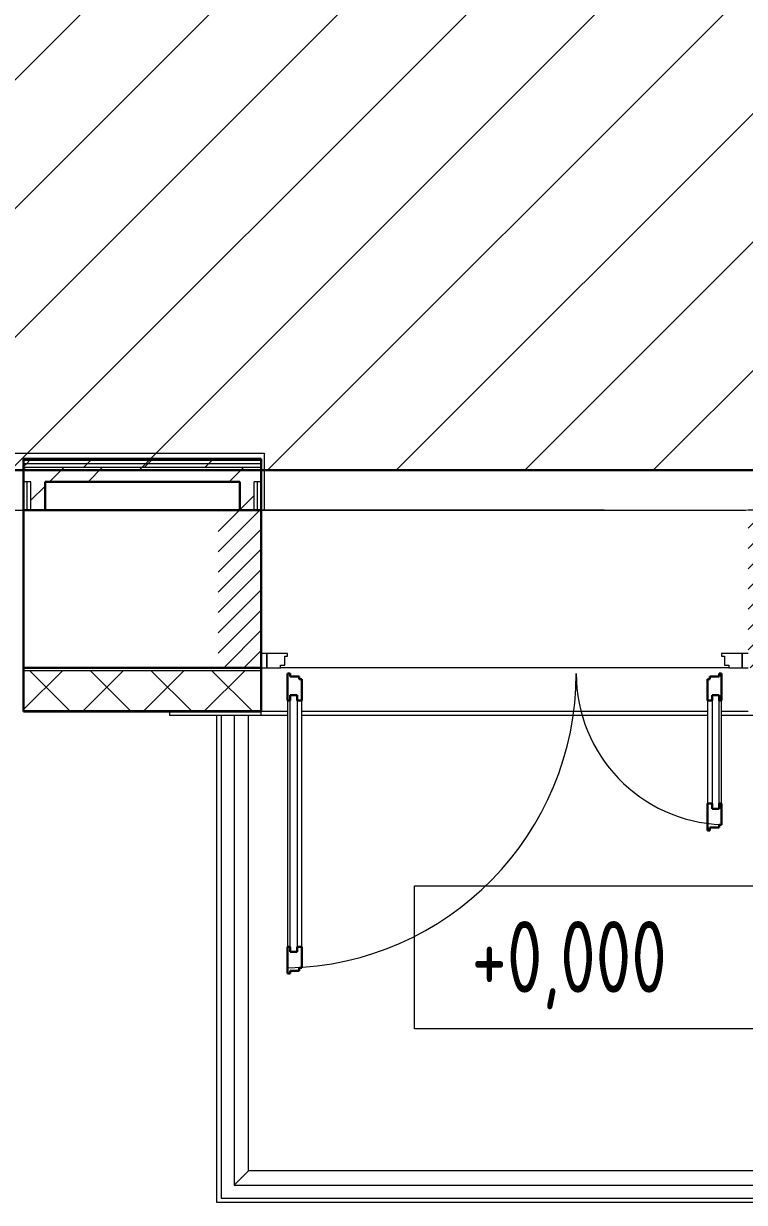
# Model space of a CAD drawing. Header units: millimetres. Extents: x -259809 to 472825, y -397243 to 31861.
# Drawn here: x -50336 to -47818, y -339649 to -335532 of the extents above; entities that cross this region are included whole.
import ezdxf

# ---------------------------------------------------------------- set-up
doc = ezdxf.new("R2010")
doc.units = ezdxf.units.MM
doc.linetypes.add('ADSK_Линия сетки', pattern=[25, 20, -2.5, 0, -2.5])
doc.linetypes.add('ADSK_Штриховая_ш2 п1_5', pattern=[4.5, 3, -1.5])
for name, color, linetype, lineweight in [('Аннотация', 252, 'Continuous', 18), ('Двери', 252, 'Continuous', 9), ('Лестницы', 252, 'Continuous', 9), ('лс', 5, 'Continuous', 30), ('Ограждение', 252, 'Continuous', 9), ('Оси', 252, 'Continuous', 9), ('Отметки', 252, 'Continuous', 9), ('Стены внутренние', 252, 'Continuous', 18), ('Стены наружные', 252, 'Continuous', 18), ('Стены штриховка', 7, 'Continuous', 9)]:
    doc.layers.add(name, color=color, linetype=linetype, lineweight=lineweight)
doc.layers.add('Двери открывание', color=7, linetype='Continuous', lineweight=9, true_color=0xc0c0c0)
doc.styles.add('GOST Common_3', font='', dxfattribs={"height": 3.5})
doc.styles.get('GOST Common_3').set_extended_font_data('GOST 2.304 type A')

# ---------------------------------------------------------------- blocks, each defined once
blk = doc.blocks.new('1 этаж')
at = {"layer": 'Двери', "lineweight": 18, "true_color": 0x636466}
h = blk.add_hatch(dxfattribs=at)
h.set_pattern_fill('FP_2', color=251, angle=180, style=0, pattern_type=2)
h.set_pattern_definition([(225, (-48530.8, 15179.687), (35.3553, -35.3553), [])])
h.paths.add_polyline_path([(-47805.8, 14904.7), (-47655.8, 14904.7), (-47655.8, 15454.7), (-47805.8, 15454.7), (-47805.8, 15086.7)])
h.paths.add_polyline_path([(-49505.8, 14904.7), (-49505.8, 15454.7), (-49655.8, 15454.7), (-49655.8, 14904.7), (-49546.1, 14904.7)])
at = {"layer": 'Аннотация', "color": 251, "lineweight": 20, "true_color": 0x636466}
for p, q in [((-48970.3, 13643.7), (-48970.3, 14143.7)), ((-48970.3, 14143.7), (-47670.3, 14143.7)), ((-47670.3, 13643.7), (-48970.3, 13643.7))]:
    blk.add_line(p, q, dxfattribs=at)
at = {"layer": 'Двери', "color": 251, "linetype": 'ADSK_Штриховая_ш2 п1_5', "true_color": 0x636466}
for p, q in [((-49505.8, 15454.7), (-49655.8, 15454.7)), ((-49505.8, 14904.7), (-49505.8, 15454.7)), ((-49655.8, 14904.7), (-49505.8, 14904.7))]:
    blk.add_line(p, q, dxfattribs=at)
at = {"layer": 'Двери', "color": 251, "true_color": 0x636466}
for p, q in [((-49505.8, 14954.7), (-49505.8, 14904.7)), ((-49485.8, 14954.7), (-49505.8, 14954.7)), ((-49485.8, 14904.7), (-49485.8, 14954.7)), ((-49413.8, 14954.7), (-49485.8, 14954.7)), ((-49485.8, 14954.7), (-49485.8, 14904.7)), ((-49423.8, 14913.7), (-49423.8, 14945.7)), ((-49423.8, 14945.7), (-49413.8, 14945.7)), ((-49413.8, 14945.7), (-49413.8, 14954.7)), ((-47825.8, 14954.7), (-47897.8, 14954.7)), ((-47897.8, 14954.7), (-47897.8, 14945.7)), ((-47897.8, 14945.7), (-47887.8, 14945.7)), ((-47887.8, 14945.7), (-47887.8, 14913.7)), ((-47805.8, 14954.7), (-47825.8, 14954.7)), ((-47825.8, 14954.7), (-47825.8, 14904.7)), ((-47825.8, 14904.7), (-47825.8, 14954.7)), ((-49505.8, 14904.7), (-49485.8, 14904.7)), ((-49485.8, 14904.7), (-49438.8, 14904.7)), ((-49438.8, 14904.7), (-49438.8, 14913.7)), ((-49438.8, 14913.7), (-49423.8, 14913.7)), ((-47887.8, 14913.7), (-47872.8, 14913.7)), ((-47872.8, 14913.7), (-47872.8, 14904.7)), ((-47872.8, 14904.7), (-47825.8, 14904.7)), ((-47825.8, 14904.7), (-47805.8, 14904.7)), ((-49413.8, 14790.7), (-49413.8, 13930.7)), ((-49404.8, 14808.7), (-49380.8, 14808.7)), ((-49404.8, 13912.7), (-49404.8, 14808.7)), ((-49380.8, 14808.7), (-49380.8, 13912.7)), ((-49363.8, 13930.7), (-49363.8, 14790.7)), ((-47947.8, 14790.7), (-47947.8, 14430.7)), ((-47930.8, 14808.7), (-47930.8, 14412.7)), ((-47906.8, 14808.7), (-47930.8, 14808.7)), ((-47906.8, 14412.7), (-47906.8, 14808.7)), ((-47897.8, 14430.7), (-47897.8, 14790.7)), ((-47930.8, 14412.7), (-47906.8, 14412.7)), ((-49380.8, 13912.7), (-49404.8, 13912.7))]:
    blk.add_line(p, q, dxfattribs=at)
at = {"layer": 'Двери', "color": 251, "lineweight": 30, "true_color": 0x636466}
for p, q in [((-49404.8, 14884.7), (-49413.8, 14884.7)), ((-49413.8, 14884.7), (-49413.8, 14790.7)), ((-49404.8, 14874.7), (-49404.8, 14884.7)), ((-49372.8, 14874.7), (-49404.8, 14874.7)), ((-49372.8, 14864.7), (-49372.8, 14874.7)), ((-49363.8, 14864.7), (-49372.8, 14864.7)), ((-49363.8, 14790.7), (-49363.8, 14864.7)), ((-47938.8, 14864.7), (-47947.8, 14864.7)), ((-47947.8, 14864.7), (-47947.8, 14790.7)), ((-47938.8, 14874.7), (-47938.8, 14864.7)), ((-47906.8, 14874.7), (-47938.8, 14874.7)), ((-47897.8, 14884.7), (-47906.8, 14884.7)), ((-47906.8, 14884.7), (-47906.8, 14874.7)), ((-47897.8, 14790.7), (-47897.8, 14884.7)), ((-49404.8, 14790.7), (-49413.8, 14790.7)), ((-49404.8, 14808.7), (-49404.8, 14790.7)), ((-49380.8, 14808.7), (-49404.8, 14808.7)), ((-49380.8, 14790.7), (-49380.8, 14808.7)), ((-49363.8, 14790.7), (-49380.8, 14790.7)), ((-47947.8, 14790.7), (-47930.8, 14790.7)), ((-47930.8, 14790.7), (-47930.8, 14808.7)), ((-47930.8, 14808.7), (-47906.8, 14808.7)), ((-47906.8, 14808.7), (-47906.8, 14790.7)), ((-47906.8, 14790.7), (-47897.8, 14790.7)), ((-47947.8, 14430.7), (-47947.8, 14336.7)), ((-47947.8, 14430.7), (-47930.8, 14430.7)), ((-47930.8, 14430.7), (-47930.8, 14412.7)), ((-47930.8, 14412.7), (-47906.8, 14412.7)), ((-47906.8, 14430.7), (-47897.8, 14430.7)), ((-47906.8, 14412.7), (-47906.8, 14430.7)), ((-47897.8, 14356.7), (-47897.8, 14430.7)), ((-47947.8, 14336.7), (-47938.8, 14336.7)), ((-47938.8, 14336.7), (-47938.8, 14346.7)), ((-47938.8, 14346.7), (-47906.8, 14346.7)), ((-47906.8, 14346.7), (-47906.8, 14356.7)), ((-47906.8, 14356.7), (-47897.8, 14356.7)), ((-49413.8, 13930.7), (-49413.8, 13836.7)), ((-49404.8, 13930.7), (-49413.8, 13930.7)), ((-49404.8, 13912.7), (-49404.8, 13930.7)), ((-49380.8, 13930.7), (-49380.8, 13912.7)), ((-49363.8, 13930.7), (-49380.8, 13930.7)), ((-49363.8, 13856.7), (-49363.8, 13930.7)), ((-49380.8, 13912.7), (-49404.8, 13912.7)), ((-49413.8, 13836.7), (-49404.8, 13836.7)), ((-49404.8, 13836.7), (-49404.8, 13846.7)), ((-49404.8, 13846.7), (-49372.8, 13846.7)), ((-49372.8, 13846.7), (-49372.8, 13856.7)), ((-49372.8, 13856.7), (-49363.8, 13856.7))]:
    blk.add_line(p, q, dxfattribs=at)
at = {"layer": 'Двери открывание', "color": 251, "true_color": 0x636466}
for centre, radius, start, end in [((-49433.8, 14884.7), 1028, 271.1148, 0), ((-47877.8, 14884.7), 528, 180, 267.8292)]:
    blk.add_arc(centre, radius, start, end, dxfattribs=at)
at = {"layer": 'Лестницы', "color": 251, "true_color": 0x636466}
for p, q in [((-47872.8, 14904.7), (-49438.8, 14904.7)), ((-49645.8, 14737.7), (-49645.8, 13052.7)), ((-49645.8, 13052.7), (-47115.8, 13052.7))]:
    blk.add_line(p, q, dxfattribs=at)
at = {"layer": 'Ограждение', "color": 251, "true_color": 0x636466}
for p, q in [((-52920.8, 15654.7), (-49495.8, 15654.7)), ((-49495.8, 15654.7), (-49495.8, 15454.7)), ((-52085.8, 15454.7), (-50335.8, 15454.7)), ((-49505.8, 15454.7), (-49495.8, 15454.7)), ((-49600.8, 14737.7), (-49600.8, 13097.7)), ((-49550.8, 14737.7), (-49600.8, 14737.7)), ((-49550.8, 13147.7), (-49550.8, 14737.7)), ((-47115.8, 13147.7), (-49550.8, 13147.7)), ((-49600.8, 13097.7), (-47115.8, 13097.7))]:
    blk.add_line(p, q, dxfattribs=at)
blk.add_open_spline([(-49550.8, 13147.7), (-49550.8, 13147.7), (-49551.2, 13147.3), (-49552.6, 13145.8), (-49554.1, 13144.4), (-49555.6, 13142.9), (-49557, 13141.5), (-49558.5, 13140), (-49560.5, 13137.9), (-49562.8, 13135.7), (-49564.7, 13133.8), (-49566.2, 13132.3), (-49567.8, 13130.7), (-49569.3, 13129.2), (-49570.9, 13127.6), (-49572.5, 13126), (-49574.2, 13124.3), (-49575.8, 13122.7), (-49577.4, 13121.1), (-49579.1, 13119.4), (-49580.7, 13117.8), (-49582.3, 13116.2), (-49583.8, 13114.6), (-49585.4, 13113.1), (-49586.9, 13111.6), (-49588.3, 13110.2), (-49589.7, 13108.8), (-49591.5, 13107), (-49593.1, 13105.4), (-49594.6, 13103.9), (-49596, 13102.5), (-49597.5, 13101), (-49599, 13099.5), (-49600.4, 13098.1), (-49600.8, 13097.7), (-49600.8, 13097.7)], degree=3, knots=[0, 0, 0, 0, 0.083333, 0.125, 0.166667, 0.208333, 0.229167, 0.25, 0.291667, 0.333333, 0.354167, 0.375, 0.395833, 0.416667, 0.4375, 0.458333, 0.479167, 0.5, 0.520833, 0.541667, 0.5625, 0.583333, 0.604167, 0.625, 0.645833, 0.666667, 0.6875, 0.708333, 0.75, 0.770833, 0.791667, 0.833333, 0.875, 0.916667, 1, 1, 1, 1], dxfattribs=at)
at = {"layer": 'Оси', "color": 251, "linetype": 'ADSK_Линия сетки', "ltscale": 100, "true_color": 0x636466}
blk.add_line((-805.8, 15454.7), (-72528.1, 15454.7), dxfattribs=at)
at = {"layer": 'Стены внутренние', "color": 251, "lineweight": 30, "true_color": 0x636466}
for p, q in [((-50335.8, 15454.7), (-50335.8, 14904.7)), ((-49580.8, 15454.7), (-50260.8, 15454.7)), ((-49505.8, 14904.7), (-49505.8, 15454.7)), ((-50335.8, 14904.7), (-49505.8, 14904.7)), ((-50335.8, 14894.7), (-50335.8, 14752.7)), ((-49505.8, 14752.7), (-49505.8, 14894.7)), ((-50335.8, 14752.7), (-49505.8, 14752.7))]:
    blk.add_line(p, q, dxfattribs=at)
at = {"layer": 'Стены внутренние', "color": 251, "true_color": 0x636466}
for p, q in [((-49495.8, 15454.7), (-47810.8, 15454.7)), ((-47872.8, 14904.7), (-49438.8, 14904.7)), ((-49413.8, 14752.7), (-49505.8, 14752.7)), ((-47947.8, 14752.7), (-49363.8, 14752.7)), ((-47805.8, 14752.7), (-47897.8, 14752.7))]:
    blk.add_line(p, q, dxfattribs=at)
at = {"layer": 'Стены внутренние', "color": 251, "linetype": 'Continuous', "lineweight": 9, "true_color": 0x636466}
for p, q in [((-50333.8, 14887.9), (-50335.8, 14891.4)), ((-50333.8, 14760.9), (-50200, 14894.7)), ((-50174.2, 14754.7), (-50314.2, 14894.7)), ((-50127.9, 14754.7), (-49987.9, 14894.7)), ((-49962.1, 14754.7), (-50102.1, 14894.7)), ((-49915.8, 14754.7), (-49775.8, 14894.7)), ((-49749.9, 14754.7), (-49889.9, 14894.7)), ((-49703.6, 14754.7), (-49563.6, 14894.7)), ((-49537.8, 14754.7), (-49677.8, 14894.7)), ((-50230.3, 14754.7), (-50230.3, 14754.6))]:
    blk.add_line(p, q, dxfattribs=at)
at = {"layer": 'Стены наружные', "color": 251, "lineweight": 30, "true_color": 0x636466}
for p, q in [((-49505.8, 15634.7), (-50335.8, 15634.7)), ((-50335.8, 15634.7), (-50335.8, 15454.7)), ((-49505.8, 15454.7), (-49505.8, 15634.7)), ((-50260.8, 15554.7), (-49580.8, 15554.7)), ((-50260.8, 15454.7), (-50260.8, 15554.7)), ((-49580.8, 15554.7), (-49580.8, 15454.7)), ((-50335.8, 15454.7), (-50260.8, 15454.7)), ((-49580.8, 15454.7), (-49505.8, 15454.7)), ((-50335.8, 14904.7), (-50335.8, 14894.7)), ((-49505.8, 14894.7), (-49505.8, 14904.7))]:
    blk.add_line(p, q, dxfattribs=at)
at = {"layer": 'Стены наружные', "color": 251, "linetype": 'Continuous', "lineweight": 9, "true_color": 0x636466}
for p, q in [((-50335.8, 15607.4), (-50326, 15617.2)), ((-50335.8, 15599.5), (-50330.7, 15604.7)), ((-50326, 15617.2), (-50313.5, 15629.7)), ((-50245.7, 15554.7), (-50195.7, 15604.7)), ((-50126.4, 15604.7), (-50113.9, 15617.2)), ((-50113.9, 15617.2), (-50101.4, 15629.7)), ((-50110.8, 15554.7), (-50060.8, 15604.7)), ((-50101.4, 15629.7), (-50096.4, 15634.7)), ((-49914.3, 15604.7), (-49901.8, 15617.2)), ((-49901.8, 15617.2), (-49889.3, 15629.7)), ((-49702.2, 15604.7), (-49689.7, 15617.2)), ((-49689.7, 15617.2), (-49677.2, 15629.7)), ((-49677.2, 15629.7), (-49672.2, 15634.7)), ((-49617.3, 15554.7), (-49567.3, 15604.7)), ((-50310.8, 15489.6), (-50260.8, 15539.6)), ((-49580.8, 15456.3), (-49530.8, 15506.3))]:
    blk.add_line(p, q, dxfattribs=at)
at = {"layer": 'Стены наружные', "color": 251, "true_color": 0x636466}
for p, q in [((-49825.8, 14752.7), (-49825.8, 14737.7)), ((-49505.8, 14737.7), (-49505.8, 14752.7)), ((-49600.8, 14737.7), (-49825.8, 14737.7)), ((-49660.8, 13037.7), (-49660.8, 14737.7)), ((-49645.8, 14737.7), (-49645.8, 13052.7)), ((-49413.8, 14737.7), (-49550.8, 14737.7)), ((-47947.8, 14737.7), (-49363.8, 14737.7)), ((-47115.8, 14737.7), (-47897.8, 14737.7)), ((-49645.8, 13052.7), (-45615.8, 13052.7)), ((-45615.8, 13037.7), (-49660.8, 13037.7))]:
    blk.add_line(p, q, dxfattribs=at)
at = {"layer": 'Стены штриховка', "color": 251, "true_color": 0x636466}
for p, q in [((-50335.8, 15629.7), (-49505.8, 15629.7)), ((-49505.8, 15617.2), (-50335.8, 15617.2)), ((-49505.8, 15604.7), (-50335.8, 15604.7)), ((-50310.8, 15554.7), (-50335.8, 15554.7)), ((-50323.3, 15454.7), (-50323.3, 15554.7)), ((-50310.8, 15454.7), (-50310.8, 15554.7)), ((-49530.8, 15454.7), (-49530.8, 15554.7)), ((-49505.8, 15554.7), (-49530.8, 15554.7)), ((-49518.3, 15454.7), (-49518.3, 15554.7)), ((-49505.8, 14894.7), (-50335.8, 14894.7)), ((-50333.8, 14754.7), (-50333.8, 14894.7)), ((-49507.8, 14894.7), (-49507.8, 14754.7)), ((-49507.8, 14754.7), (-50333.8, 14754.7))]:
    blk.add_line(p, q, dxfattribs=at)
at = {"layer": 'Отметки', "color": 251, "true_color": 0x636466, "style": 'GOST Common_3', "width": 0.9}
blk.add_text('+0,000', height=250, dxfattribs=at).set_placement((-48771.4, 13770.4))

msp = doc.modelspace()

# ---------------------------------------------------------------- hatches: boundary and pattern name
at = {"layer": 'лс', "lineweight": 5}
h = msp.add_hatch(dxfattribs=at)
h.set_pattern_fill('ANSI31', color=3, scale=100)
h.set_pattern_definition([(45, (-39913.94, 14176.16), (-224.5064, 224.5064), [])])
h.paths.add_polyline_path([(-35213.6, -333449.6), (-37353, -333449.6), (-37353, -331868.2), (-52807.4, -331868.2), (-52807.4, -337092.2), (-35910.1, -337092.2), (-35910.1, -335694.5), (-35213.6, -335694.5)])
edge = h.paths.add_edge_path(flags=16)
edge.add_ellipse((-51525, -332459.6), major_axis=(911.9, 0), ratio=0.29514, start_angle=0, end_angle=360)
h.paths.add_polyline_path([(-52003.5, -332731.8), (-51074.9, -332731.8), (-51074.9, -332223.2), (-52003.5, -332223.2)], flags=24)

# ---------------------------------------------------------------- linework, layer by layer
at = {"layer": 'лс', "color": 3, "lineweight": 30}
msp.add_lwpolyline([(-52807.4, -337092.2), (-52807.4, -331868.2), (-37353, -331868.2), (-37353, -333449.6), (-35213.6, -333449.6), (-35213.6, -335694.5), (-35910.1, -335694.5), (-35910.1, -337092.2)], close=True, dxfattribs=at)

# ---------------------------------------------------------------- block references
msp.add_blockref('1 этаж', (0, -352686.9))

doc.saveas('drawing.dxf')
